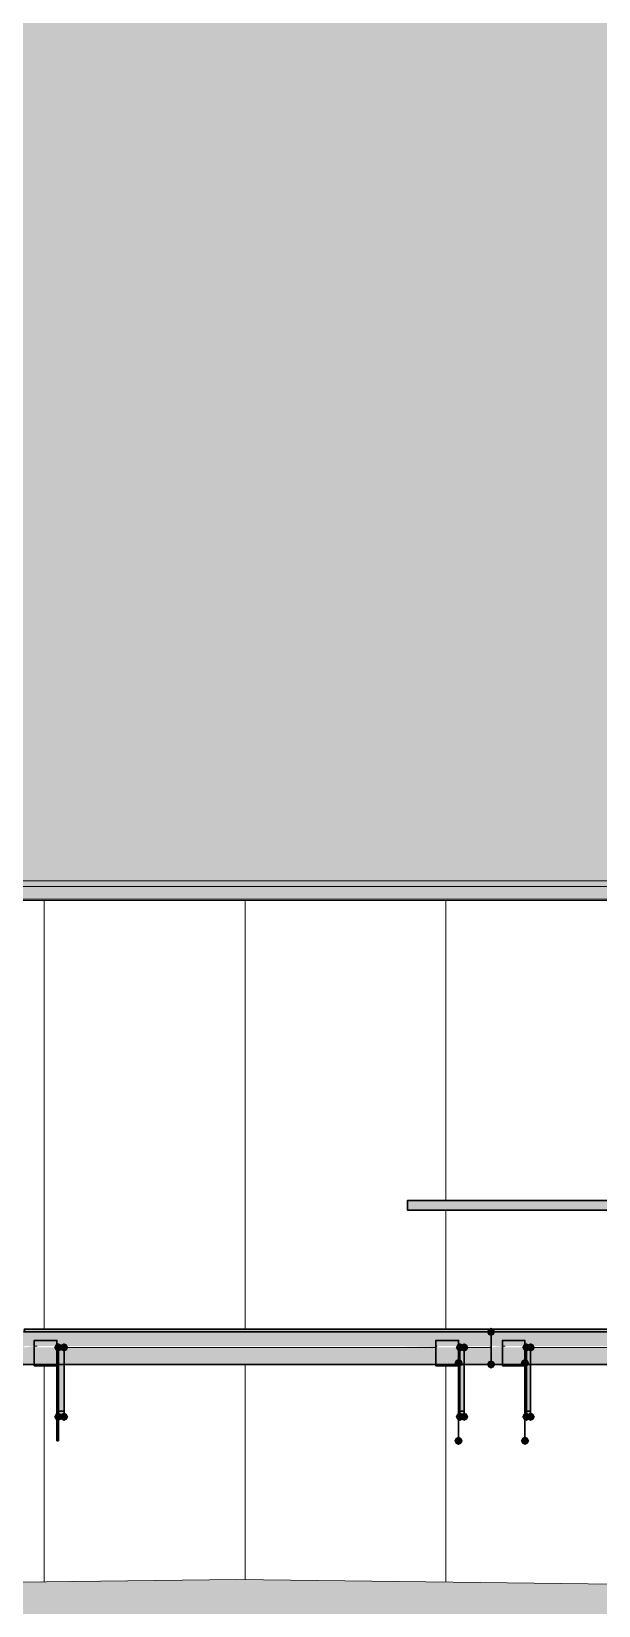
# Model space of a CAD drawing. Header units: millimetres. Extents: x -11345 to 411485, y -9810 to 73012.
# Drawn here: x 314058 to 315756, y 3243 to 7955 of the extents above; entities that cross this region are included whole.
import ezdxf

# ---------------------------------------------------------------- set-up
doc = ezdxf.new("R2010")
doc.units = ezdxf.units.MM
for name, color, linetype, true_color in [('PDF _Антураж', 7, 'Continuous', 0xb7c0ca), ('PDF _Обобщенные модели', 7, 'Continuous', 0xb5bcbf), ('PDF _Ограждение', 7, 'Continuous', 0x7f7f7f), ('PDF _Стены штриховка поверхности', 7, 'Continuous', 0xcacbcc)]:
    doc.layers.add(name, color=color, linetype=linetype, true_color=true_color)
for name, color, linetype in [('PDF _Крыша штриховка', 7, 'Continuous'), ('PDF _Линии', 7, 'Continuous'), ('PDF _Перекрытие', 7, 'Continuous')]:
    doc.layers.add(name, color=color, linetype=linetype)

msp = doc.modelspace()

# ---------------------------------------------------------------- hatches: boundary and pattern name
at = {"layer": 'PDF _Антураж', "transparency": 33554687}
msp.add_hatch(color=256, dxfattribs=at).paths.add_polyline_path([(298603.49472, 3063.50144), (298734.71891, 3046.56929), (298738.95195, 3063.50144), (298738.95195, 3076.20056), (298726.25284, 3076.20056), (298730.48587, 3093.13271), (298946.37083, 3063.50144), (298942.13779, 3042.33625), (298950.60387, 3042.33625), (298954.83691, 3063.50144), (299132.62452, 3038.10321), (301592.0198, 3008.47194), (301668.21449, 3008.47194), (307865.38263, 2932.27725), (308034.70416, 2928.04422), (308034.70416, 2919.57814), (308085.50062, 2839.15041), (308098.19974, 2830.68433), (308102.43278, 2826.4513), (308115.13189, 2822.21826), (308119.36493, 2822.21826), (308144.76316, 2817.98522), (308174.39443, 2813.75218), (308178.62747, 2813.75218), (308204.0257, 2817.98522), (308208.25874, 2817.98522), (308233.65697, 2822.21826), (308237.89, 2822.21826), (308250.58912, 2826.4513), (308259.0552, 2830.68433), (308267.52127, 2839.15041), (308271.75431, 2839.15041), (308318.31773, 2919.57814), (308318.31773, 2923.81118), (308322.55077, 2923.81118), (308322.55077, 2932.27725), (314604.37968, 3008.47194), (314684.80741, 3008.47194), (317804.55667, 2970.3746), (321047.06405, 2928.04422), (321051.29708, 2928.04422), (321051.29708, 2919.57814), (321055.53012, 2915.3451), (321102.09354, 2839.15041), (321114.79266, 2830.68433), (321114.79266, 2826.4513), (321131.72481, 2822.21826), (321135.95785, 2822.21826), (321161.35608, 2817.98522), (321199.45343, 2813.75218), (321220.61862, 2817.98522), (321224.85166, 2817.98522), (321250.24989, 2822.21826), (321254.48292, 2822.21826), (321267.18204, 2826.4513), (321275.64812, 2830.68433), (321284.11419, 2839.15041), (321330.67761, 2915.3451), (321330.67761, 2928.04422), (321753.98145, 2970.3746), (321758.21449, 2961.90852), (321758.21449, 3300.55159), (321152.89, 3241.28905), (316454.21744, 3300.55159), (314629.77791, 3321.71678), (312830.73661, 3300.55159), (308195.55962, 3241.28905), (308136.29708, 3241.28905), (301697.84576, 3321.71678), (297401.31183, 3372.51324), (297418.24399, 3321.71678), (297447.87525, 3241.28905), (297452.10829, 3224.3569), (297443.64222, 3245.52209), (297447.87525, 3224.3569), (297452.10829, 3220.12386), (297718.78971, 3152.39525), (297752.65402, 3148.16221), (297735.72186, 3152.39525), (297602.38115, 3186.25955), (297752.65402, 3148.16221), (297960.07289, 3118.53094), (298163.25874, 3093.13271), (298167.49177, 3093.13271), (298180.19089, 3118.53094), (298383.37673, 3093.13271), (298493.43573, 3076.20056), (298506.13484, 3076.20056)])
at = {"layer": 'PDF _Линии', "transparency": 33554559}
for points in [[(315446.75431, 4062.49849), (315442.52127, 4070.96457), (315434.0552, 4075.19761), (315425.58912, 4070.96457), (315421.35608, 4062.49849), (315425.58912, 4054.03242), (315434.0552, 4049.79938), (315442.52127, 4054.03242)], [(315446.75431, 4062.49849), (315442.52127, 4070.96457), (315434.0552, 4075.19761), (315425.58912, 4070.96457), (315421.35608, 4062.49849), (315425.58912, 4054.03242), (315434.0552, 4049.79938), (315442.52127, 4054.03242)], [(314151.44458, 4015.93507), (314147.21154, 4024.40115), (314138.74546, 4028.63419), (314130.27938, 4024.40115), (314126.04635, 4015.93507), (314130.27938, 4007.46899), (314138.74546, 4003.23596), (314147.21154, 4007.46899)], [(314151.44458, 4015.93507), (314147.21154, 4024.40115), (314138.74546, 4028.63419), (314130.27938, 4024.40115), (314126.04635, 4015.93507), (314130.27938, 4007.46899), (314138.74546, 4003.23596), (314147.21154, 4007.46899)], [(314151.44458, 4015.93507), (314147.21154, 4024.40115), (314138.74546, 4028.63419), (314130.27938, 4024.40115), (314126.04635, 4015.93507), (314130.27938, 4007.46899), (314138.74546, 4003.23596), (314147.21154, 4007.46899)], [(314151.44458, 4015.93507), (314147.21154, 4024.40115), (314138.74546, 4028.63419), (314130.27938, 4024.40115), (314126.04635, 4015.93507), (314130.27938, 4007.46899), (314138.74546, 4003.23596), (314147.21154, 4007.46899)], [(314168.37673, 4015.93507), (314164.14369, 4024.40115), (314155.67761, 4028.63419), (314147.21154, 4024.40115), (314142.9785, 4015.93507), (314147.21154, 4007.46899), (314155.67761, 4003.23596), (314164.14369, 4007.46899)], [(315353.62747, 4015.93507), (315349.39443, 4024.40115), (315340.92835, 4028.63419), (315332.46228, 4024.40115), (315328.22924, 4015.93507), (315332.46228, 4007.46899), (315340.92835, 4003.23596), (315349.39443, 4007.46899)], [(315353.62747, 4015.93507), (315349.39443, 4024.40115), (315340.92835, 4028.63419), (315332.46228, 4024.40115), (315328.22924, 4015.93507), (315332.46228, 4007.46899), (315340.92835, 4003.23596), (315349.39443, 4007.46899)], [(315366.32658, 4015.93507), (315362.09354, 4024.40115), (315353.62747, 4028.63419), (315345.16139, 4024.40115), (315340.92835, 4015.93507), (315345.16139, 4007.46899), (315353.62747, 4003.23596), (315362.09354, 4007.46899)], [(315552.58027, 4015.93507), (315548.34723, 4024.40115), (315539.88115, 4028.63419), (315531.41508, 4024.40115), (315527.18204, 4015.93507), (315531.41508, 4007.46899), (315539.88115, 4003.23596), (315548.34723, 4007.46899)], [(315552.58027, 4015.93507), (315548.34723, 4024.40115), (315539.88115, 4028.63419), (315531.41508, 4024.40115), (315527.18204, 4015.93507), (315531.41508, 4007.46899), (315539.88115, 4003.23596), (315548.34723, 4007.46899)], [(315565.27938, 4015.93507), (315561.04635, 4024.40115), (315552.58027, 4028.63419), (315544.11419, 4024.40115), (315539.88115, 4015.93507), (315544.11419, 4007.46899), (315552.58027, 4003.23596), (315561.04635, 4007.46899)], [(315349.39443, 3969.37165), (315345.16139, 3977.83773), (315336.69531, 3982.07076), (315328.22924, 3977.83773), (315323.9962, 3969.37165), (315328.22924, 3960.90557), (315336.69531, 3956.67253), (315345.16139, 3960.90557)], [(315446.75431, 3965.13861), (315442.52127, 3973.60469), (315434.0552, 3977.83773), (315425.58912, 3973.60469), (315421.35608, 3965.13861), (315425.58912, 3956.67253), (315434.0552, 3952.4395), (315442.52127, 3956.67253)], [(315446.75431, 3965.13861), (315442.52127, 3973.60469), (315434.0552, 3977.83773), (315425.58912, 3973.60469), (315421.35608, 3965.13861), (315425.58912, 3956.67253), (315434.0552, 3952.4395), (315442.52127, 3956.67253)], [(315548.34723, 3969.37165), (315544.11419, 3977.83773), (315535.64812, 3982.07076), (315527.18204, 3977.83773), (315522.949, 3969.37165), (315527.18204, 3960.90557), (315535.64812, 3956.67253), (315544.11419, 3960.90557)], [(314151.44458, 3808.51619), (314147.21154, 3816.98227), (314138.74546, 3821.21531), (314130.27938, 3816.98227), (314126.04635, 3808.51619), (314130.27938, 3800.05012), (314138.74546, 3795.81708), (314147.21154, 3800.05012)], [(314151.44458, 3808.51619), (314147.21154, 3816.98227), (314138.74546, 3821.21531), (314130.27938, 3816.98227), (314126.04635, 3808.51619), (314130.27938, 3800.05012), (314138.74546, 3795.81708), (314147.21154, 3800.05012)], [(314151.44458, 3808.51619), (314147.21154, 3816.98227), (314138.74546, 3821.21531), (314130.27938, 3816.98227), (314126.04635, 3808.51619), (314130.27938, 3800.05012), (314138.74546, 3795.81708), (314147.21154, 3800.05012)], [(314168.37673, 3808.51619), (314164.14369, 3816.98227), (314155.67761, 3821.21531), (314147.21154, 3816.98227), (314142.9785, 3808.51619), (314147.21154, 3800.05012), (314155.67761, 3795.81708), (314164.14369, 3800.05012)], [(315353.62747, 3808.51619), (315349.39443, 3816.98227), (315340.92835, 3821.21531), (315332.46228, 3816.98227), (315328.22924, 3808.51619), (315332.46228, 3800.05012), (315340.92835, 3795.81708), (315349.39443, 3800.05012)], [(315353.62747, 3808.51619), (315349.39443, 3816.98227), (315340.92835, 3821.21531), (315332.46228, 3816.98227), (315328.22924, 3808.51619), (315332.46228, 3800.05012), (315340.92835, 3795.81708), (315349.39443, 3800.05012)], [(315366.32658, 3808.51619), (315362.09354, 3816.98227), (315353.62747, 3821.21531), (315345.16139, 3816.98227), (315340.92835, 3808.51619), (315345.16139, 3800.05012), (315353.62747, 3795.81708), (315362.09354, 3800.05012)], [(315552.58027, 3808.51619), (315548.34723, 3816.98227), (315539.88115, 3821.21531), (315531.41508, 3816.98227), (315527.18204, 3808.51619), (315531.41508, 3800.05012), (315539.88115, 3795.81708), (315548.34723, 3800.05012)], [(315552.58027, 3808.51619), (315548.34723, 3816.98227), (315539.88115, 3821.21531), (315531.41508, 3816.98227), (315527.18204, 3808.51619), (315531.41508, 3800.05012), (315539.88115, 3795.81708), (315548.34723, 3800.05012)], [(315565.27938, 3808.51619), (315561.04635, 3816.98227), (315552.58027, 3821.21531), (315544.11419, 3816.98227), (315539.88115, 3808.51619), (315544.11419, 3800.05012), (315552.58027, 3795.81708), (315561.04635, 3800.05012)], [(315349.39443, 3736.55454), (315345.16139, 3745.02062), (315336.69531, 3749.25366), (315328.22924, 3745.02062), (315323.9962, 3736.55454), (315328.22924, 3728.08846), (315336.69531, 3723.85543), (315345.16139, 3728.08846)], [(315548.34723, 3736.55454), (315544.11419, 3745.02062), (315535.64812, 3749.25366), (315527.18204, 3745.02062), (315522.949, 3736.55454), (315527.18204, 3728.08846), (315535.64812, 3723.85543), (315544.11419, 3728.08846)]]:
    msp.add_hatch(color=256, dxfattribs=at).paths.add_polyline_path(points)
at = {"layer": 'PDF _Обобщенные модели', "true_color": 0x7f7f7f, "transparency": 33554559}
h = msp.add_hatch(color=8, dxfattribs=at)
h.paths.add_polyline_path([(313939.79266, 3808.51619), (313935.55962, 3825.44835), (313935.55962, 3808.51619)])
h.paths.add_polyline_path([(315340.92835, 3808.51619), (315336.69531, 3825.44835), (315336.69531, 3808.51619)])
h.paths.add_polyline_path([(316941.01685, 3808.51619), (316936.78381, 3825.44835), (316936.78381, 3808.51619)])
h.paths.add_polyline_path([(312623.31773, 4015.93507), (312538.65697, 4015.93507), (312534.42393, 4020.16811), (312534.42393, 4015.93507), (312538.65697, 3990.53684), (312538.65697, 3969.37165), (312534.42393, 3969.37165), (312534.42393, 4015.93507), (312466.69531, 4015.93507), (312475.16139, 4020.16811), (312534.42393, 4020.16811), (312636.01685, 4020.16811), (312669.88115, 4020.16811), (312636.01685, 4015.93507), (312636.01685, 4020.16811)])
h.paths.add_polyline_path([(318138.9667, 4015.93507), (318138.9667, 3969.37165), (318134.73366, 3969.37165), (318134.73366, 4015.93507), (318067.00505, 4015.93507), (318075.47113, 4020.16811), (318236.32658, 4020.16811)], flags=0)
h.paths.add_polyline_path([(316936.78381, 4015.93507), (316869.0552, 4015.93507), (316873.28823, 4020.16811), (318067.00505, 4020.16811)], flags=0)
h.paths.add_polyline_path([(315421.35608, 4015.93507), (315268.9667, 4015.93507), (315273.19974, 4020.16811), (315434.0552, 4020.16811), (315467.9195, 4020.16811), (315434.0552, 4015.93507), (315434.0552, 4020.16811)], flags=0)
h.paths.add_polyline_path([(314138.74546, 4015.93507), (314138.74546, 3969.37165), (314134.51242, 3969.37165), (314134.51242, 4015.93507), (314066.78381, 4015.93507), (314075.24989, 4020.16811), (315268.9667, 4020.16811), (315103.8782, 4015.93507)], flags=0)
h.paths.add_polyline_path([(312737.60977, 4015.93507), (312669.88115, 4015.93507), (312674.11419, 4020.16811), (313867.83101, 4020.16811), (313706.97555, 4015.93507), (312741.84281, 4015.93507), (312741.84281, 3825.44835), (312741.84281, 3808.51619), (312754.54192, 3808.51619), (312754.54192, 3965.13861), (313867.83101, 3965.13861), (313867.83101, 3960.90557), (313935.55962, 3960.90557), (313935.55962, 4015.93507), (313867.83101, 4015.93507), (313876.29708, 4020.16811), (314037.15254, 4020.16811), (314066.78381, 4020.16811), (314037.15254, 4015.93507), (314037.15254, 4020.16811), (314020.22039, 4015.93507), (313935.55962, 4015.93507), (313939.79266, 3825.44835), (313939.79266, 3808.51619), (313952.49177, 3808.51619), (313952.49177, 3965.13861), (314066.78381, 3965.13861), (314066.78381, 3960.90557), (314134.51242, 3960.90557), (314134.51242, 3736.55454), (314138.74546, 3736.55454), (314138.74546, 3808.51619), (314155.67761, 3808.51619), (314155.67761, 3965.13861), (315268.9667, 3965.13861), (315268.9667, 3960.90557), (315336.69531, 3960.90557), (315336.69531, 3825.44835), (315340.92835, 3825.44835), (315340.92835, 3808.51619), (315353.62747, 3808.51619), (315353.62747, 3965.13861), (315467.9195, 3965.13861), (315467.9195, 3960.90557), (315535.64812, 3960.90557), (315535.64812, 4015.93507), (315467.9195, 4015.93507), (315476.38558, 4020.16811), (316670.10239, 4020.16811), (316505.0139, 4015.93507), (315535.64812, 4015.93507), (315539.88115, 3825.44835), (315539.88115, 3808.51619), (315552.58027, 3808.51619), (315552.58027, 3965.13861), (316670.10239, 3965.13861), (316670.10239, 3960.90557), (316733.59797, 3960.90557), (316733.59797, 3736.55454), (316737.83101, 3736.55454), (316737.83101, 3808.51619), (316742.06405, 3808.51619), (316737.83101, 3825.44835), (316742.06405, 3825.44835), (316737.83101, 4015.93507), (316670.10239, 4015.93507), (316674.33543, 4020.16811), (316835.19089, 4020.16811), (316822.49177, 4015.93507), (316742.06405, 4015.93507), (316742.06405, 3825.44835), (316742.06405, 3808.51619), (316754.76316, 3808.51619), (316754.76316, 3965.13861), (316869.0552, 3965.13861), (316869.0552, 3960.90557), (316936.78381, 3960.90557), (316936.78381, 3825.44835), (316941.01685, 3825.44835), (316941.01685, 3808.51619), (316953.71596, 3808.51619), (316953.71596, 3965.13861), (318067.00505, 3965.13861), (318067.00505, 3960.90557), (318134.73366, 3960.90557), (318134.73366, 3736.55454), (318138.9667, 3736.55454), (318138.9667, 3808.51619), (318155.89885, 3808.51619), (318155.89885, 3965.13861), (318270.19089, 3965.13861), (318270.19089, 3960.90557), (318333.68646, 3960.90557), (318333.68646, 3736.55454), (318337.9195, 3736.55454), (318337.9195, 3825.44835), (318342.15254, 3825.44835), (318337.9195, 4015.93507), (318270.19089, 4015.93507), (318274.42393, 4020.16811), (319468.14074, 4020.16811), (318337.9195, 4015.93507), (318342.15254, 4015.93507), (318342.15254, 3825.44835), (318342.15254, 3808.51619), (318354.85166, 3808.51619), (318354.85166, 3965.13861), (319468.14074, 3965.13861), (319468.14074, 3960.90557), (319535.86936, 3960.90557), (319535.86936, 3736.55454), (319540.10239, 3736.55454), (319540.10239, 3808.51619), (319557.03455, 3808.51619), (319557.03455, 3965.13861), (319637.46228, 3965.13861), (319637.46228, 4020.16811), (319535.86936, 4015.93507), (319540.10239, 4015.93507), (319540.10239, 3969.37165), (319535.86936, 3969.37165), (319535.86936, 4015.93507), (319468.14074, 4015.93507), (319476.60682, 4020.16811), (319637.46228, 4020.16811), (319637.46228, 4070.96457), (311234.88115, 4070.96457), (311234.88115, 4020.16811), (311268.74546, 4020.16811), (311234.88115, 4015.93507), (311234.88115, 3965.13861), (311268.74546, 3965.13861), (311268.74546, 3960.90557), (311332.24104, 3960.90557), (311332.24104, 3736.55454), (311336.47407, 3736.55454), (311336.47407, 3825.44835), (311340.70711, 3825.44835), (311336.47407, 4015.93507), (311268.74546, 4015.93507), (311272.9785, 4020.16811), (312466.69531, 4020.16811), (312305.83986, 4015.93507), (311340.70711, 4015.93507), (311340.70711, 3825.44835), (311340.70711, 3808.51619), (311353.40623, 3808.51619), (311353.40623, 3965.13861), (312466.69531, 3965.13861), (312466.69531, 3960.90557), (312534.42393, 3960.90557), (312534.42393, 3736.55454), (312538.65697, 3736.55454), (312538.65697, 3808.51619), (312555.58912, 3808.51619), (312555.58912, 3965.13861), (312669.88115, 3965.13861), (312669.88115, 3960.90557), (312733.37673, 3960.90557), (312733.37673, 3736.55454), (312737.60977, 3736.55454), (312737.60977, 3808.51619), (312741.84281, 3808.51619), (312737.60977, 3825.44835), (312741.84281, 3825.44835)], flags=0)
h.paths.add_polyline_path([(315539.88115, 3808.51619), (315535.64812, 3825.44835), (315535.64812, 3808.51619)])
at = {"layer": 'PDF _Ограждение', "true_color": 0xb5bcbf, "transparency": 33554559}
msp.add_hatch(color=9, dxfattribs=at).paths.add_polyline_path([(299145.32363, 5412.83773), (299145.32363, 5353.57519), (321758.21449, 5353.57519), (321758.21449, 5412.83773), (313067.78676, 5412.83773), (313067.78676, 5391.67253), (312407.43278, 5391.67253), (312407.43278, 5412.83773), (305016.54782, 5412.83773), (305016.54782, 5391.67253), (304356.19384, 5391.67253), (304356.19384, 5412.83773)])
at = {"layer": 'PDF _Перекрытие', "true_color": 0x787878, "transparency": 33554559}
msp.add_hatch(color=8, dxfattribs=at).paths.add_polyline_path([(319781.38558, 4456.17106), (315184.30593, 4456.17106), (315184.30593, 4426.53979), (319781.38558, 4426.53979)])
at = {"layer": 'PDF _Стены штриховка поверхности', "true_color": 0xfbfbf4, "transparency": 33554687}
msp.add_hatch(color=7, dxfattribs=at).paths.add_polyline_path([(311898.53679, 10416.28905), (311899.46818, 11076.64304), (313567.28528, 11076.64304), (313567.28528, 6276.37755), (313579.9844, 6276.37755), (313579.9844, 5412.83773), (316394.9549, 5412.83773), (316394.9549, 5654.12091), (316255.26464, 5654.12091), (316255.26464, 5658.35395), (316318.76021, 5658.35395), (316318.76021, 5717.61649), (316890.22039, 6153.61944), (316894.45343, 6157.85248), (316898.68646, 6153.61944), (317470.14664, 5717.61649), (317470.14664, 5658.35395), (317533.64222, 5658.35395), (317533.64222, 5654.12091), (317393.95195, 5654.12091), (317393.95195, 5412.83773), (321135.95785, 5412.83773), (321135.95785, 11868.22121), (306476.94605, 11868.22121), (306476.94605, 5412.83773), (307238.89295, 5412.83773), (307238.89295, 6153.61944), (307213.49472, 6153.61944), (307213.49472, 6157.85248), (307243.12599, 6157.85248), (307243.12599, 6555.75808), (307166.9313, 6555.75808), (307166.9313, 6619.25366), (307742.62452, 7055.25661), (307865.38263, 6962.12976), (307873.84871, 6957.89672), (307873.84871, 8075.41885), (307869.61567, 8075.41885), (307869.61567, 11076.64304), (309528.9667, 11076.64304), (309528.9667, 6276.37755), (309533.19974, 6276.37755), (309533.19974, 5412.83773), (311903.70121, 5412.83773), (311903.70121, 6276.37755), (311899.46818, 6276.37755), (311899.46818, 8075.41885), (311895.23514, 8075.41885), (311897.09003, 9390.53531), (311899.46818, 8075.41885), (311899.46818, 10416.28905)])

# ---------------------------------------------------------------- linework, layer by layer
at = {"layer": 'PDF _Антураж', "color": 7, "lineweight": 18}
msp.add_lwpolyline([(321334.91065, 2919.57814), (321334.91065, 2923.81118), (321758.21449, 2961.90852), (321758.21449, 3300.55159), (321152.89, 3241.28905), (314672.10829, 3321.71678), (308165.92835, 3241.28905), (297401.31183, 3372.51324), (297452.10829, 3224.3569), (297752.65402, 3148.16221)], dxfattribs=at)
at = {"layer": 'PDF _Крыша штриховка', "lineweight": 9}
for points in [[(314096.41508, 4070.96457), (314096.41508, 5353.57519)], [(314697.50652, 4070.96457), (314697.50652, 5353.57519)], [(315298.59797, 4456.17106), (315298.59797, 5353.57519)], [(315298.59797, 4070.96457), (315298.59797, 4426.53979)], [(314096.41508, 3313.25071), (314096.41508, 3960.90557)], [(314697.50652, 3321.71678), (314697.50652, 3965.13861)], [(315298.59797, 3313.25071), (315298.59797, 3960.90557)]]:
    msp.add_lwpolyline(points, dxfattribs=at)
at = {"layer": 'PDF _Линии', "lineweight": 30}
for points in [[(319781.38558, 4426.53979), (315184.30593, 4426.53979), (315184.30593, 4456.17106), (319781.38558, 4456.17106)], [(315434.0552, 4062.49849), (315434.0552, 4028.63419), (315434.0552, 4020.16811), (315434.0552, 3965.13861), (315434.0552, 4020.16811), (315434.0552, 4028.63419), (315434.0552, 4062.49849), (315434.0552, 4066.73153), (315434.0552, 4070.96457), (314037.15254, 4070.96457), (314037.15254, 4066.73153), (314037.15254, 4062.49849)], [(316835.19089, 4062.49849), (316835.19089, 4028.63419), (316835.19089, 4020.16811), (316835.19089, 3965.13861), (316835.19089, 4020.16811), (316835.19089, 4028.63419), (316835.19089, 4062.49849), (316835.19089, 4066.73153), (316835.19089, 4070.96457), (315434.0552, 4070.96457), (315434.0552, 4066.73153), (315434.0552, 4062.49849)], [(315336.69531, 3736.55454), (315336.69531, 3905.87607), (315336.69531, 3914.34215), (315336.69531, 3905.87607)], [(315535.64812, 3736.55454), (315535.64812, 3905.87607), (315535.64812, 3914.34215), (315535.64812, 3905.87607)]]:
    msp.add_lwpolyline(points, close=True, dxfattribs=at)
for points in [[(314134.51242, 4015.93507), (314134.51242, 3969.37165), (314134.51242, 4015.93507), (314134.51242, 4020.16811), (314134.51242, 4037.10026), (314066.78381, 4037.10026), (314066.78381, 4020.16811), (314066.78381, 4015.93507), (314066.78381, 3960.90557), (314134.51242, 3960.90557)], [(314134.51242, 4015.93507), (314134.51242, 4015.93507)], [(314138.74546, 3969.37165), (314134.51242, 3969.37165), (314134.51242, 3914.34215), (314134.51242, 3905.87607), (314134.51242, 3736.55454), (314138.74546, 3736.55454), (314138.74546, 3905.87607), (314138.74546, 3914.34215), (314138.74546, 3927.04127), (314138.74546, 4015.93507)], [(314138.74546, 4015.93507), (314138.74546, 4015.93507)], [(314138.74546, 4015.93507), (314138.74546, 4015.93507)], [(314138.74546, 3922.80823), (314138.74546, 4015.93507), (314155.67761, 4015.93507), (314155.67761, 3825.44835), (314155.67761, 3808.51619), (314138.74546, 3808.51619), (314138.74546, 3825.44835), (314138.74546, 3808.51619), (314138.74546, 3825.44835), (314138.74546, 4015.93507), (314138.74546, 3825.44835), (314155.67761, 3825.44835)], [(315336.69531, 3922.80823), (315336.69531, 4015.93507), (315336.69531, 3969.37165), (315336.69531, 4015.93507), (315336.69531, 4020.16811), (315336.69531, 4037.10026), (315268.9667, 4037.10026), (315268.9667, 4020.16811), (315268.9667, 4015.93507), (315268.9667, 3960.90557), (315336.69531, 3960.90557)], [(315336.69531, 4015.93507), (315336.69531, 4015.93507)], [(315336.69531, 4015.93507), (315340.92835, 4015.93507)], [(315336.69531, 3808.51619), (315340.92835, 3808.51619), (315340.92835, 3825.44835), (315340.92835, 3808.51619), (315340.92835, 3825.44835), (315353.62747, 3825.44835), (315353.62747, 4015.93507), (315340.92835, 4015.93507), (315340.92835, 3825.44835), (315340.92835, 4015.93507), (315336.69531, 4015.93507), (315336.69531, 3927.04127), (315336.69531, 3914.34215), (315336.69531, 3969.37165)], [(315340.92835, 4015.93507), (315340.92835, 4015.93507)], [(315535.64812, 3922.80823), (315535.64812, 4015.93507), (315535.64812, 3969.37165), (315535.64812, 4015.93507), (315535.64812, 4020.16811), (315535.64812, 4037.10026), (315467.9195, 4037.10026), (315467.9195, 4020.16811), (315467.9195, 4015.93507), (315467.9195, 3960.90557), (315535.64812, 3960.90557)], [(315535.64812, 4015.93507), (315535.64812, 4015.93507)], [(315535.64812, 4015.93507), (315539.88115, 4015.93507)], [(315535.64812, 3808.51619), (315539.88115, 3808.51619), (315539.88115, 3825.44835), (315539.88115, 3808.51619), (315539.88115, 3825.44835), (315552.58027, 3825.44835), (315552.58027, 4015.93507), (315539.88115, 4015.93507), (315539.88115, 3825.44835), (315539.88115, 4015.93507), (315535.64812, 4015.93507), (315535.64812, 3927.04127), (315535.64812, 3914.34215), (315535.64812, 3969.37165)], [(315539.88115, 4015.93507), (315539.88115, 4015.93507)], [(314138.74546, 3825.44835), (314138.74546, 3825.44835)], [(315340.92835, 3825.44835), (315340.92835, 3825.44835)], [(315353.62747, 3825.44835), (315353.62747, 3808.51619), (315340.92835, 3808.51619)], [(315539.88115, 3825.44835), (315539.88115, 3825.44835)], [(315552.58027, 3825.44835), (315552.58027, 3808.51619), (315539.88115, 3808.51619)], [(314138.74546, 3808.51619), (314138.74546, 3808.51619)], [(315340.92835, 3808.51619), (315340.92835, 3808.51619)], [(315539.88115, 3808.51619), (315539.88115, 3808.51619)]]:
    msp.add_lwpolyline(points, dxfattribs=at)
at = {"layer": 'PDF _Линии', "lineweight": 30, "ltscale": 11.810594}
msp.add_lwpolyline([(311234.88115, 3965.13861), (312636.01685, 3965.13861), (314037.15254, 3965.13861), (315434.0552, 3965.13861), (316835.19089, 3965.13861), (318236.32658, 3965.13861), (319637.46228, 3965.13861)], dxfattribs=at)
at = {"layer": 'PDF _Обобщенные модели', "color": 7, "lineweight": 9}
for points in [[(311234.88115, 4062.49849), (312636.01685, 4062.49849), (314037.15254, 4062.49849), (315434.0552, 4062.49849), (316835.19089, 4062.49849), (318236.32658, 4062.49849), (319637.46228, 4062.49849)], [(315434.0552, 4070.96457), (315434.0552, 4070.96457)], [(315434.0552, 4070.96457), (315434.0552, 4070.96457)], [(314134.51242, 4015.93507), (314134.51242, 4015.93507)], [(314138.74546, 4015.93507), (314138.74546, 4015.93507)], [(314138.74546, 4015.93507), (314138.74546, 4015.93507)], [(314155.67761, 4015.93507), (314138.74546, 4015.93507), (314138.74546, 3927.04127)], [(315336.69531, 3927.04127), (315336.69531, 4015.93507), (315340.92835, 4015.93507), (315353.62747, 4015.93507)], [(315336.69531, 4015.93507), (315336.69531, 4015.93507)], [(315340.92835, 4015.93507), (315340.92835, 4015.93507)], [(315535.64812, 3927.04127), (315535.64812, 4015.93507), (315539.88115, 4015.93507), (315552.58027, 4015.93507)], [(315535.64812, 4015.93507), (315535.64812, 4015.93507)], [(315539.88115, 4015.93507), (315539.88115, 4015.93507)], [(314066.78381, 3960.90557), (314066.78381, 3960.90557)], [(315268.9667, 3960.90557), (315268.9667, 3960.90557)], [(315434.0552, 3965.13861), (315434.0552, 3965.13861)], [(315434.0552, 3965.13861), (315434.0552, 3965.13861)], [(315467.9195, 3960.90557), (315467.9195, 3960.90557)], [(314138.74546, 3914.34215), (314134.51242, 3914.34215)], [(315336.69531, 3914.34215), (315336.69531, 3914.34215)], [(315535.64812, 3914.34215), (315535.64812, 3914.34215)], [(314134.51242, 3905.87607), (314138.74546, 3905.87607)], [(315336.69531, 3905.87607), (315336.69531, 3905.87607)], [(315535.64812, 3905.87607), (315535.64812, 3905.87607)], [(314138.74546, 3808.51619), (314138.74546, 3808.51619)], [(314138.74546, 3808.51619), (314155.67761, 3808.51619)], [(315336.69531, 3808.51619), (315340.92835, 3808.51619), (315353.62747, 3808.51619)], [(315535.64812, 3808.51619), (315539.88115, 3808.51619), (315552.58027, 3808.51619)]]:
    msp.add_lwpolyline(points, dxfattribs=at)
at = {"layer": 'PDF _Обобщенные модели', "color": 8, "lineweight": 0, "true_color": 0x7f7f7f}
for points in [[(314075.24989, 4020.16811), (314066.78381, 4020.16811), (314075.24989, 4020.16811)], [(314066.78381, 4015.93507), (314066.78381, 4020.16811), (314066.78381, 4015.93507)], [(314138.74546, 4015.93507), (314155.67761, 4015.93507), (314138.74546, 4015.93507)], [(314138.74546, 4015.93507), (314138.74546, 4015.93507), (314138.74546, 4015.93507)], [(314138.74546, 4015.93507), (314138.74546, 4015.93507), (314138.74546, 4015.93507)], [(315268.9667, 4015.93507), (314138.74546, 4015.93507), (315268.9667, 4015.93507)], [(315268.9667, 4015.93507), (315103.8782, 4015.93507), (315268.9667, 4015.93507)], [(315273.19974, 4020.16811), (315268.9667, 4020.16811), (315273.19974, 4020.16811)], [(315434.0552, 4015.93507), (315336.69531, 4015.93507), (315434.0552, 4015.93507)], [(315340.92835, 4015.93507), (315353.62747, 4015.93507), (315340.92835, 4015.93507)], [(315434.0552, 4015.93507), (315421.35608, 4015.93507), (315434.0552, 4015.93507)], [(315476.38558, 4020.16811), (315467.9195, 4020.16811), (315476.38558, 4020.16811)], [(316670.10239, 4015.93507), (315535.64812, 4015.93507), (316670.10239, 4015.93507)], [(315539.88115, 4015.93507), (315552.58027, 4015.93507), (315539.88115, 4015.93507)], [(314138.74546, 3825.44835), (314138.74546, 3825.44835), (314138.74546, 3825.44835)], [(314138.74546, 3825.44835), (314138.74546, 3825.44835), (314138.74546, 3825.44835)], [(314138.74546, 3825.44835), (314138.74546, 3825.44835), (314138.74546, 3825.44835)], [(315340.92835, 3808.51619), (315336.69531, 3825.44835), (315340.92835, 3808.51619)], [(315340.92835, 3825.44835), (315340.92835, 3825.44835), (315340.92835, 3825.44835)], [(315539.88115, 3808.51619), (315535.64812, 3825.44835), (315539.88115, 3808.51619)], [(315539.88115, 3825.44835), (315539.88115, 3825.44835), (315539.88115, 3825.44835)], [(315539.88115, 3825.44835), (315539.88115, 3825.44835), (315539.88115, 3825.44835)], [(315539.88115, 3825.44835), (315539.88115, 3825.44835), (315539.88115, 3825.44835)], [(314138.74546, 3808.51619), (314138.74546, 3808.51619), (314138.74546, 3808.51619)], [(315340.92835, 3808.51619), (315340.92835, 3808.51619), (315340.92835, 3808.51619)], [(315539.88115, 3808.51619), (315535.64812, 3808.51619), (315539.88115, 3808.51619)], [(315539.88115, 3808.51619), (315539.88115, 3808.51619), (315539.88115, 3808.51619)]]:
    msp.add_lwpolyline(points, dxfattribs=at)
for points in [[(314138.74546, 4015.93507), (314138.74546, 4015.93507), (314138.74546, 4015.93507)], [(314138.74546, 4015.93507), (314138.74546, 4015.93507), (314138.74546, 4015.93507)], [(315336.69531, 4015.93507), (315336.69531, 4015.93507), (315336.69531, 4015.93507)], [(315336.69531, 4015.93507), (315336.69531, 4015.93507), (315336.69531, 4015.93507)], [(315535.64812, 4015.93507), (315535.64812, 4015.93507), (315535.64812, 4015.93507)], [(315539.88115, 4015.93507), (315539.88115, 4015.93507), (315539.88115, 4015.93507)], [(314138.74546, 3825.44835), (314138.74546, 3825.44835), (314138.74546, 3825.44835)], [(314138.74546, 3825.44835), (314138.74546, 3825.44835), (314138.74546, 3825.44835)], [(315336.69531, 3825.44835), (315336.69531, 3825.44835), (315336.69531, 3825.44835)], [(315340.92835, 3825.44835), (315340.92835, 3825.44835), (315340.92835, 3825.44835)], [(315535.64812, 3825.44835), (315535.64812, 3825.44835), (315535.64812, 3825.44835)], [(315539.88115, 3825.44835), (315539.88115, 3825.44835), (315539.88115, 3825.44835)]]:
    msp.add_lwpolyline(points, close=True, dxfattribs=at)
at = {"layer": 'PDF _Ограждение', "color": 7, "lineweight": 9, "ltscale": 226.136889}
for points in [[(295987.47702, 5412.83773), (321758.21449, 5412.83773)], [(321758.21449, 5395.90557), (295987.47702, 5395.90557)], [(321758.21449, 5357.80823), (295987.47702, 5357.80823)], [(321758.21449, 5353.57519), (295987.47702, 5353.57519)]]:
    msp.add_lwpolyline(points, dxfattribs=at)

doc.saveas('drawing.dxf')
